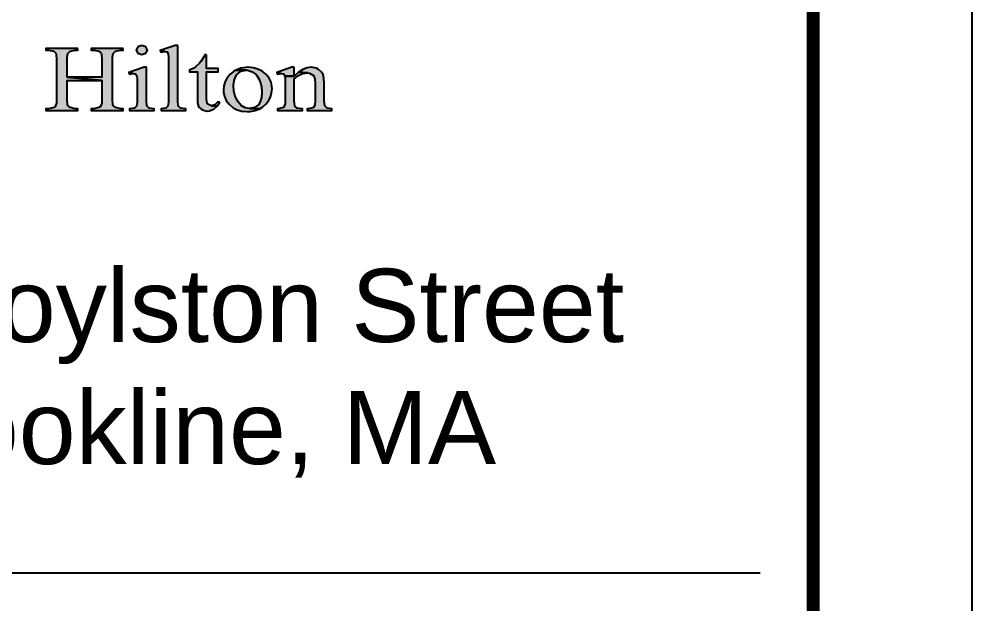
# Model space of a CAD drawing. Extents: x -0.1 to 35.9, y -0.1 to 23.9.
# Drawn here: x 33.622 to 35.872, y 20.425 to 21.806 of the extents above; entities that cross this region are included whole.
import ezdxf

# ---------------------------------------------------------------- set-up
doc = ezdxf.new("R2010")
doc.units = 0
doc.header["$LTSCALE"] = 48
doc.header["$MEASUREMENT"] = 0
doc.layers.add('0-BORDER', color=7, linetype='Continuous')
doc.layers.add('0-BORDER-TXT', color=2, linetype='Continuous')
doc.styles.add('Arial_1', font='arial.ttf', dxfattribs={"height": 0.092206})

# ---------------------------------------------------------------- blocks, each defined once
blk = doc.blocks.new('HS LOGO')
at = {"layer": '0-BORDER-TXT'}
h = blk.add_hatch(color=256, dxfattribs=at)
h.dxf.hatch_style = 1
h.paths.add_polyline_path([(-0.2614, -0.1298), (-0.2613, -0.1242), (-0.2598, -0.1155), (-0.2542, -0.1103), (-0.2424, -0.1078), (-0.2359, -0.1078), (-0.2359, -0.1038), (-0.3116, -0.1038), (-0.3116, -0.1078), (-0.3054, -0.1078), (-0.3052, -0.1078), (-0.2933, -0.1104), (-0.288, -0.115), (-0.2871, -0.1179), (-0.2864, -0.1298), (-0.2864, -0.2242), (-0.2869, -0.2331), (-0.2895, -0.2408), (-0.2932, -0.2436), (-0.3054, -0.2461), (-0.3116, -0.2461), (-0.3116, -0.25), (-0.2359, -0.25), (-0.2359, -0.2461), (-0.2424, -0.2461), (-0.2542, -0.2434), (-0.2596, -0.2389), (-0.2605, -0.236), (-0.2614, -0.2242), (-0.2614, -0.1796), (-0.1794, -0.1796), (-0.2614, -0.1716)])
h.paths.add_polyline_path([(-0.1543, -0.2242), (-0.1543, -0.1298), (-0.1542, -0.1242), (-0.1528, -0.1155), (-0.1473, -0.1103), (-0.1353, -0.1078), (-0.1291, -0.1078), (-0.1291, -0.1038), (-0.2046, -0.1038), (-0.2046, -0.1078), (-0.1984, -0.1078), (-0.1865, -0.1104), (-0.1811, -0.115), (-0.1802, -0.1179), (-0.1794, -0.1298), (-0.1794, -0.1716), (-0.2614, -0.1716), (-0.1794, -0.1796), (-0.1794, -0.2242), (-0.1799, -0.2332), (-0.1826, -0.2408), (-0.1863, -0.2436), (-0.1984, -0.2461), (-0.2046, -0.2461), (-0.2046, -0.25), (-0.1291, -0.25), (-0.1291, -0.2461), (-0.1353, -0.2461), (-0.1355, -0.2461), (-0.1474, -0.2434), (-0.1527, -0.2389), (-0.1536, -0.236)])
h.paths.add_polyline_path([(-0.0743, -0.2277), (-0.0743, -0.1483), (-0.08, -0.1483), (-0.1158, -0.1605), (-0.1052, -0.1627), (-0.0999, -0.164), (-0.097, -0.1688), (-0.0961, -0.1764), (-0.0958, -0.1896), (-0.0958, -0.2277), (-0.0959, -0.2308), (-0.0975, -0.2402), (-0.1023, -0.2448), (-0.1141, -0.2462), (-0.1141, -0.25), (-0.0562, -0.25), (-0.0562, -0.2462), (-0.0677, -0.2447), (-0.0725, -0.24), (-0.073, -0.2389)])
h.paths.add_polyline_path([(-0.1158, -0.1605), (-0.1141, -0.1643), (-0.1052, -0.1627)], flags=17)
h.paths.add_polyline_path([(-0.0003, -0.0967), (-0.0061, -0.0967), (-0.0417, -0.1088), (-0.0309, -0.1108), (-0.0256, -0.1122), (-0.0228, -0.1174), (-0.0221, -0.1244), (-0.022, -0.138), (-0.022, -0.2277), (-0.022, -0.2308), (-0.0236, -0.2402), (-0.0283, -0.2448), (-0.0394, -0.2462), (-0.0394, -0.25), (0.019, -0.25), (0.019, -0.2462), (0.0183, -0.2462), (0.0063, -0.2446), (0.0014, -0.24), (0.0009, -0.2389), (-0.0003, -0.2277)])
h.paths.add_polyline_path([(-0.0719, -0.1076), (-0.0757, -0.0998), (-0.085, -0.0967), (-0.0944, -0.0998), (-0.0983, -0.1076), (-0.0944, -0.1154), (-0.085, -0.1185), (-0.0757, -0.1154)])
h.paths.add_polyline_path([(-0.0309, -0.1108), (-0.0417, -0.1088), (-0.0394, -0.1126)], flags=17)
h.paths.add_polyline_path([(0.0952, -0.1512), (0.0674, -0.1512), (0.0674, -0.1188), (0.0633, -0.1188), (0.0596, -0.126), (0.055, -0.1339), (0.05, -0.1397), (0.0418, -0.1472), (0.0373, -0.1502), (0.0271, -0.1553), (0.0271, -0.1588), (0.046, -0.1588), (0.046, -0.2252), (0.0462, -0.2322), (0.0486, -0.241), (0.0489, -0.2415), (0.0571, -0.2489), (0.0688, -0.2517), (0.0748, -0.2511), (0.086, -0.2462), (0.093, -0.2402), (0.0792, -0.2391), (0.0708, -0.2358), (0.0693, -0.2338), (0.0674, -0.2229), (0.0674, -0.1588), (0.0952, -0.1588)])
h.paths.add_polyline_path([(0.0989, -0.2304), (0.0938, -0.2304), (0.0875, -0.2369), (0.0792, -0.2391), (0.093, -0.2402)])
h.paths.add_polyline_path([(0.1324, -0.2037), (0.1316, -0.1925), (0.1317, -0.1906), (0.1329, -0.1796), (0.1359, -0.1707), (0.1392, -0.1655), (0.1473, -0.1587), (0.1493, -0.1578), (0.1611, -0.1554), (0.137, -0.1548), (0.131, -0.1582), (0.1226, -0.1654), (0.1156, -0.1745), (0.1118, -0.1817), (0.1085, -0.1918), (0.1074, -0.2016), (0.1078, -0.2071), (0.1099, -0.2171), (0.1144, -0.2265), (0.1208, -0.2353), (0.1218, -0.2364), (0.1303, -0.2437), (0.1401, -0.2489), (0.1512, -0.2521), (0.1637, -0.2531), (0.1706, -0.2528), (0.1827, -0.2505), (0.1937, -0.2462), (0.1692, -0.2455), (0.1592, -0.2438), (0.1498, -0.2386), (0.1421, -0.2298), (0.1383, -0.2233), (0.1346, -0.2139)])
h.paths.add_polyline_path([(0.2199, -0.1833), (0.2153, -0.174), (0.2086, -0.1654), (0.2077, -0.1645), (0.1989, -0.1574), (0.1889, -0.1524), (0.1776, -0.1493), (0.165, -0.1483), (0.1605, -0.1486), (0.1485, -0.1505), (0.137, -0.1548), (0.1611, -0.1554), (0.1647, -0.1555), (0.1756, -0.1587), (0.1847, -0.1657), (0.1863, -0.1677), (0.1915, -0.1757), (0.1953, -0.1849), (0.1975, -0.1954), (0.1982, -0.2071), (0.1982, -0.2075), (0.1974, -0.22), (0.1946, -0.2298), (0.1901, -0.2369), (0.1809, -0.2432), (0.1692, -0.2455), (0.1937, -0.2462), (0.2, -0.2423), (0.2083, -0.235), (0.2148, -0.2257), (0.2183, -0.2187), (0.2214, -0.2087), (0.2224, -0.1989), (0.2222, -0.1933)])
h.paths.add_polyline_path([(0.2333, -0.1605), (0.2352, -0.1643), (0.244, -0.1627)], flags=17)
h.paths.add_polyline_path([(0.2748, -0.1483), (0.2692, -0.1483), (0.2333, -0.1605), (0.244, -0.1627), (0.2494, -0.1641), (0.2525, -0.1693), (0.2748, -0.1693)])
h.paths.add_polyline_path([(0.2849, -0.1679), (0.2953, -0.1633), (0.3057, -0.1616), (0.2852, -0.1601), (0.2748, -0.1693), (0.2525, -0.1693), (0.2525, -0.1697), (0.2531, -0.1772), (0.2534, -0.1911), (0.2534, -0.2277), (0.253, -0.2338), (0.2502, -0.2423), (0.2493, -0.2432), (0.2379, -0.2462), (0.2352, -0.2462), (0.2352, -0.25), (0.2942, -0.25), (0.2942, -0.2462), (0.2931, -0.2462), (0.2814, -0.2447), (0.2763, -0.2402), (0.2758, -0.239), (0.2748, -0.2277), (0.2748, -0.1757)])
h.paths.add_polyline_path([(0.3315, -0.1524), (0.3271, -0.1503), (0.3148, -0.1483), (0.3147, -0.1483), (0.305, -0.1497), (0.2953, -0.1536), (0.2852, -0.1601), (0.3057, -0.1616), (0.311, -0.1621), (0.32, -0.1677), (0.323, -0.1754), (0.3242, -0.1873), (0.3242, -0.2277), (0.3237, -0.2379), (0.3191, -0.2441), (0.3073, -0.2462), (0.3049, -0.2462), (0.3049, -0.25), (0.3638, -0.25), (0.3638, -0.2462), (0.3522, -0.2447), (0.3475, -0.2404), (0.3467, -0.2389), (0.3456, -0.2277), (0.3456, -0.1856), (0.345, -0.1743), (0.3428, -0.1657), (0.3391, -0.1595)])
for points in [[(-0.2359, -0.1038), (-0.3116, -0.1038), (-0.3116, -0.1078), (-0.3054, -0.1078), (-0.3052, -0.1078), (-0.2933, -0.1104), (-0.288, -0.115), (-0.2871, -0.1179), (-0.2864, -0.1298), (-0.2864, -0.2242), (-0.2869, -0.2331), (-0.2895, -0.2408), (-0.2932, -0.2436), (-0.3054, -0.2461), (-0.3116, -0.2461), (-0.3116, -0.25), (-0.2359, -0.25), (-0.2359, -0.2461), (-0.2424, -0.2461), (-0.2542, -0.2434), (-0.2596, -0.2389), (-0.2605, -0.236), (-0.2614, -0.2242), (-0.2614, -0.1796), (-0.1794, -0.1796), (-0.2614, -0.1716), (-0.2614, -0.1298), (-0.2613, -0.1242), (-0.2598, -0.1155), (-0.2542, -0.1103), (-0.2424, -0.1078), (-0.2359, -0.1078)], [(-0.1291, -0.1038), (-0.2046, -0.1038), (-0.2046, -0.1078), (-0.1984, -0.1078), (-0.1865, -0.1104), (-0.1811, -0.115), (-0.1802, -0.1179), (-0.1794, -0.1298), (-0.1794, -0.1716), (-0.2614, -0.1716), (-0.1794, -0.1796), (-0.1794, -0.2242), (-0.1799, -0.2332), (-0.1826, -0.2408), (-0.1863, -0.2436), (-0.1984, -0.2461), (-0.2046, -0.2461), (-0.2046, -0.25), (-0.1291, -0.25), (-0.1291, -0.2461), (-0.1353, -0.2461), (-0.1355, -0.2461), (-0.1474, -0.2434), (-0.1527, -0.2389), (-0.1536, -0.236), (-0.1543, -0.2242), (-0.1543, -0.1298), (-0.1542, -0.1242), (-0.1528, -0.1155), (-0.1473, -0.1103), (-0.1353, -0.1078), (-0.1291, -0.1078)], [(-0.085, -0.0967), (-0.0944, -0.0998), (-0.0983, -0.1076), (-0.0944, -0.1154), (-0.085, -0.1185), (-0.0757, -0.1154), (-0.0719, -0.1076), (-0.0757, -0.0998)], [(-0.0003, -0.0967), (-0.0061, -0.0967), (-0.0417, -0.1088), (-0.0309, -0.1108), (-0.0256, -0.1122), (-0.0228, -0.1174), (-0.0221, -0.1244), (-0.022, -0.138), (-0.022, -0.2277), (-0.022, -0.2308), (-0.0236, -0.2402), (-0.0283, -0.2448), (-0.0394, -0.2462), (-0.0394, -0.25), (0.019, -0.25), (0.019, -0.2462), (0.0183, -0.2462), (0.0063, -0.2446), (0.0014, -0.24), (0.0009, -0.2389), (-0.0003, -0.2277)], [(-0.0417, -0.1088), (-0.0394, -0.1126), (-0.0309, -0.1108)], [(0.0674, -0.1188), (0.0633, -0.1188), (0.0596, -0.126), (0.055, -0.1339), (0.05, -0.1397), (0.0418, -0.1472), (0.0373, -0.1502), (0.0271, -0.1553), (0.0271, -0.1588), (0.046, -0.1588), (0.046, -0.2252), (0.0462, -0.2322), (0.0486, -0.241), (0.0489, -0.2415), (0.0571, -0.2489), (0.0688, -0.2517), (0.0748, -0.2511), (0.086, -0.2462), (0.093, -0.2402), (0.0792, -0.2391), (0.0708, -0.2358), (0.0693, -0.2338), (0.0674, -0.2229), (0.0674, -0.1588), (0.0952, -0.1588), (0.0952, -0.1512), (0.0674, -0.1512)], [(-0.0743, -0.1483), (-0.08, -0.1483), (-0.1158, -0.1605), (-0.1052, -0.1627), (-0.0999, -0.164), (-0.097, -0.1688), (-0.097, -0.1688), (-0.0961, -0.1764), (-0.0958, -0.1896), (-0.0958, -0.2277), (-0.0959, -0.2308), (-0.0975, -0.2402), (-0.1023, -0.2448), (-0.1141, -0.2462), (-0.1141, -0.25), (-0.0562, -0.25), (-0.0562, -0.2462), (-0.0677, -0.2447), (-0.0725, -0.24), (-0.073, -0.2389), (-0.0743, -0.2277)], [(0.137, -0.1548), (0.131, -0.1582), (0.1226, -0.1654), (0.1156, -0.1745), (0.1118, -0.1817), (0.1085, -0.1918), (0.1074, -0.2016), (0.1078, -0.2071), (0.1099, -0.2171), (0.1144, -0.2265), (0.1208, -0.2353), (0.1218, -0.2364), (0.1303, -0.2437), (0.1401, -0.2489), (0.1512, -0.2521), (0.1637, -0.2531), (0.1706, -0.2528), (0.1827, -0.2505), (0.1937, -0.2462), (0.1692, -0.2455), (0.1592, -0.2438), (0.1498, -0.2386), (0.1421, -0.2298), (0.1383, -0.2233), (0.1346, -0.2139), (0.1324, -0.2037), (0.1316, -0.1925), (0.1317, -0.1906), (0.1329, -0.1796), (0.1359, -0.1707), (0.1392, -0.1655), (0.1473, -0.1587), (0.1493, -0.1578), (0.1611, -0.1554)], [(0.165, -0.1483), (0.1605, -0.1486), (0.1485, -0.1505), (0.137, -0.1548), (0.1611, -0.1554), (0.1647, -0.1555), (0.1756, -0.1587), (0.1847, -0.1657), (0.1863, -0.1677), (0.1915, -0.1757), (0.1953, -0.1849), (0.1975, -0.1954), (0.1982, -0.2071), (0.1982, -0.2075), (0.1974, -0.22), (0.1946, -0.2298), (0.1901, -0.2369), (0.1809, -0.2432), (0.1692, -0.2455), (0.1937, -0.2462), (0.2, -0.2423), (0.2083, -0.235), (0.2148, -0.2257), (0.2183, -0.2187), (0.2214, -0.2087), (0.2224, -0.1989), (0.2222, -0.1933), (0.2199, -0.1833), (0.2153, -0.174), (0.2086, -0.1654), (0.2077, -0.1645), (0.1989, -0.1574), (0.1889, -0.1524), (0.1776, -0.1493)], [(0.2748, -0.1483), (0.2692, -0.1483), (0.2333, -0.1605), (0.244, -0.1627), (0.2494, -0.1641), (0.2525, -0.1693), (0.2748, -0.1693)], [(0.3148, -0.1483), (0.3147, -0.1483), (0.305, -0.1497), (0.2953, -0.1536), (0.2852, -0.1601), (0.3057, -0.1616), (0.311, -0.1621), (0.32, -0.1677), (0.323, -0.1754), (0.3242, -0.1873), (0.3242, -0.2277), (0.3237, -0.2379), (0.3191, -0.2441), (0.3073, -0.2462), (0.3049, -0.2462), (0.3049, -0.25), (0.3638, -0.25), (0.3638, -0.2462), (0.3522, -0.2447), (0.3475, -0.2404), (0.3467, -0.2389), (0.3456, -0.2277), (0.3456, -0.1856), (0.345, -0.1743), (0.3428, -0.1657), (0.3391, -0.1595), (0.3315, -0.1524), (0.3271, -0.1503)], [(-0.1158, -0.1605), (-0.1141, -0.1643), (-0.1052, -0.1627)], [(0.2333, -0.1605), (0.2352, -0.1643), (0.244, -0.1627)], [(0.2852, -0.1601), (0.2748, -0.1693), (0.2525, -0.1693), (0.2525, -0.1697), (0.2531, -0.1772), (0.2534, -0.1911), (0.2534, -0.2277), (0.253, -0.2338), (0.2502, -0.2423), (0.2493, -0.2432), (0.2379, -0.2462), (0.2352, -0.2462), (0.2352, -0.25), (0.2942, -0.25), (0.2942, -0.2462), (0.2931, -0.2462), (0.2814, -0.2447), (0.2763, -0.2402), (0.2758, -0.239), (0.2748, -0.2277), (0.2748, -0.1757), (0.2849, -0.1679), (0.2953, -0.1633), (0.3057, -0.1616)], [(0.0989, -0.2304), (0.0938, -0.2304), (0.0875, -0.2369), (0.0792, -0.2391), (0.093, -0.2402)]]:
    blk.add_lwpolyline(points, close=True, dxfattribs=at)

msp = doc.modelspace()

# ---------------------------------------------------------------- linework, layer by layer
at = {"layer": '0-BORDER'}
msp.add_line((32.6225, 20.4984), (35.3725, 20.4984), dxfattribs=at)
at = {"layer": '0-BORDER', "const_width": 0.0312}
msp.add_lwpolyline([(32.4975, 0.2484), (35.4975, 0.2484), (35.4975, 23.4984), (32.4975, 23.4984)], close=True, dxfattribs=at)
at = {"layer": 'Defpoints', "color": 11}
msp.add_lwpolyline([(-0.1275, -0.1266), (-0.1275, 23.8734), (35.8725, 23.8734), (35.8725, -0.1266), (-0.1275, -0.1266)], dxfattribs=at)

# ---------------------------------------------------------------- block references
at = {"layer": '0-BORDER'}
msp.add_blockref('HS LOGO', (33.9975, 21.8402), dxfattribs=at)

# ---------------------------------------------------------------- texts
at = {"layer": '0-BORDER-TXT', "insert": (33.9975, 21.2161), "char_height": 0.172876, "width": 2.350356, "attachment_point": 2, "style": 'Arial_1'}
msp.add_mtext('111 Boylston Street\\PBrookline, MA', dxfattribs=at)

doc.saveas('drawing.dxf')
